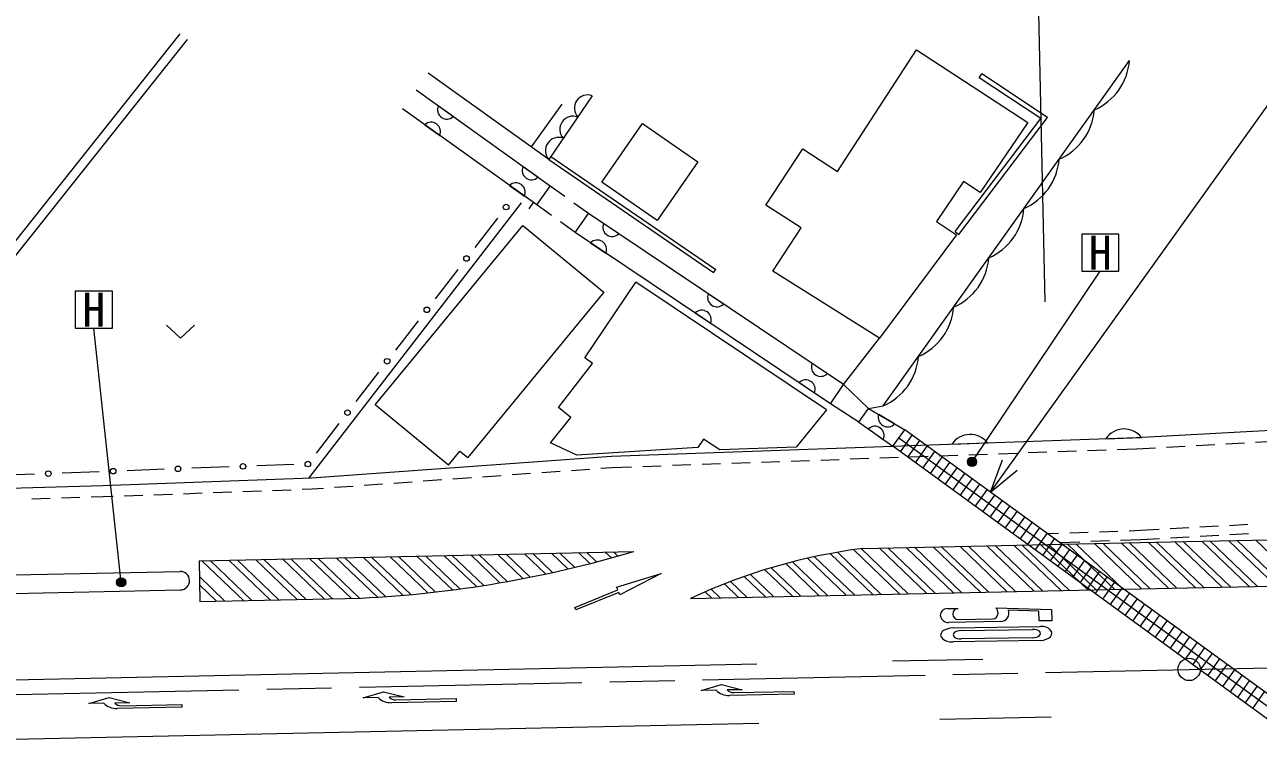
# Model space of a CAD drawing. Units: millimetres, scale not verified. Extents: x 40000 to 680000, y 20000 to 380000.
# Drawn here: x 120267 to 186767, y 278014 to 316927 of the extents above; entities that cross this region are included whole.
import ezdxf
from ezdxf.enums import TextEntityAlignment as Align

# ---------------------------------------------------------------- set-up
doc = ezdxf.new("R2010")
doc.units = ezdxf.units.MM
doc.header["$LTSCALE"] = 1000
doc.linetypes.add('CHAIN', pattern=[18.5, 12, -1.5, 3.5, -1.5])
doc.linetypes.add('DASHED', pattern=[7.5, 6, -1.5])
for name, color, linetype, lineweight in [('M-BGD', 7, 'Continuous', 13), ('M-BMK', 2, 'CHAIN', 13), ('M-BMK-SRVR', 3, 'Continuous', 13), ('M-STR-HTXT', 7, 'Continuous', 13), ('M-STR-STRC', 7, 'Continuous', 13)]:
    doc.layers.add(name, color=color, linetype=linetype, lineweight=lineweight)
doc.styles.add('ＭＳ ゴシック', font='')
doc.styles.get('ＭＳ ゴシック').set_extended_font_data('MS Gothic')

msp = doc.modelspace()

# ---------------------------------------------------------------- hatches: boundary and pattern name
at = {"layer": 'M-STR-HTXT'}
for points in [[(171553, 293473, -1), (171114, 293234, -1)], [(125694, 286975, -1), (125254, 286736, -1)]]:
    msp.add_hatch(color=256, dxfattribs=at).paths.add_polyline_path(points)

# ---------------------------------------------------------------- linework, layer by layer
at = {"layer": 'M-BGD'}
for p, q in [((108929, 291628), (128648, 316433)), ((109583, 291647), (129040, 316122)), ((148521, 309656), (142019, 314313)), ((171726, 314068), (171864, 314276)), ((148600, 308222), (141366, 313403)), ((149227, 312634), (147578, 310331)), ((150865, 313092), (148521, 309656)), ((147872, 307206), (140638, 312387)), ((143366, 311971), (142560, 312548)), ((141833, 311531), (142638, 310954)), ((147933, 308699), (147128, 309276)), ((148521, 309656), (157405, 303556)), ((148634, 309821), (157518, 303721)), ((146400, 308260), (147205, 307683)), ((147872, 307206), (148600, 308222)), ((149383, 307661), (148600, 308222)), ((147026, 307319), (135584, 292487)), ((147466, 307004), (147699, 307330)), ((150655, 306750), (149871, 307311)), ((148663, 306639), (147872, 307206)), ((149942, 305723), (150655, 306750)), ((164406, 297525), (150655, 306750)), ((145761, 306498), (144539, 304915)), ((149942, 305723), (149151, 306290)), ((152293, 305651), (151470, 306203)), ((163710, 296487), (149942, 305723)), ((170431, 305767), (170630, 305616)), ((150773, 305165), (151596, 304613)), ((143623, 303727), (142402, 302143)), ((157405, 303556), (157518, 303721)), ((163487, 296155), (153209, 303050)), ((157942, 301862), (157119, 302414)), ((156415, 301381), (157238, 300829)), ((141486, 300956), (140264, 299372)), ((164406, 297525), (166346, 300020)), ((163534, 298110), (162711, 298662)), ((139348, 298184), (138126, 296601)), ((162015, 297624), (162837, 297072)), ((163710, 296487), (164406, 297525)), ((165234, 295502), (165757, 296235)), ((165757, 296235), (167706, 295087)), ((137210, 295413), (135988, 293830)), ((165234, 295502), (167067, 294192)), ((167159, 295410), (166305, 295912)), ((165747, 295135), (166553, 294559)), ((167067, 294192), (167706, 295087)), ((200451, 270538), (167391, 294637)), ((167471, 293898), (168111, 294793)), ((200772, 270985), (167706, 295087)), ((178547, 294602), (180464, 294670)), ((143109, 293182), (143725, 293931)), ((143725, 293931), (144150, 293582)), ((200131, 270091), (167067, 294192)), ((167875, 293603), (168515, 294498)), ((168279, 293309), (168919, 294204)), ((170248, 294306), (172166, 294374)), ((175967, 293909), (176966, 293945)), ((177566, 293966), (178565, 294002)), ((179165, 294023), (180208, 294061)), ((180208, 294061), (181221, 294117)), ((181820, 294150), (182819, 294205)), ((183418, 294238), (184416, 294293)), ((185015, 294326), (186014, 294382)), ((186613, 294415), (187611, 294470)), ((158378, 293282), (159377, 293318)), ((159977, 293339), (160976, 293375)), ((161576, 293396), (162575, 293432)), ((163175, 293453), (164174, 293489)), ((164774, 293510), (165773, 293546)), ((166373, 293567), (167372, 293603)), ((167972, 293624), (168971, 293660)), ((168683, 293014), (169323, 293909)), ((169087, 292720), (169727, 293615)), ((169491, 292425), (170131, 293320)), ((169571, 293681), (170570, 293717)), ((171170, 293738), (172169, 293774)), ((172769, 293795), (173768, 293831)), ((174368, 293852), (175367, 293888)), ((120790, 292694), (118792, 292620)), ((124288, 292822), (122289, 292749)), ((127786, 292951), (125787, 292877)), ((131283, 293079), (129285, 293006)), ((134781, 293208), (132782, 293135)), ((144948, 292551), (145945, 292623)), ((146544, 292666), (147541, 292737)), ((148139, 292780), (149137, 292852)), ((149735, 292895), (150733, 292966)), ((151331, 293009), (151938, 293052)), ((151938, 293052), (152982, 293090)), ((153581, 293111), (154580, 293147)), ((155180, 293168), (156179, 293204)), ((156779, 293225), (157778, 293261)), ((169895, 292131), (170535, 293025)), ((170299, 291836), (170939, 292731)), ((135763, 291893), (136370, 291937)), ((136968, 291980), (137966, 292051)), ((138564, 292094), (139561, 292166)), ((140160, 292208), (141157, 292280)), ((141756, 292323), (142753, 292394)), ((143352, 292437), (144349, 292509)), ((170703, 291541), (171343, 292436)), ((171108, 291247), (171747, 292142)), ((120648, 291367), (121648, 291396)), ((122247, 291414), (123247, 291443)), ((123847, 291460), (124502, 291479)), ((124502, 291479), (125036, 291499)), ((125636, 291521), (126635, 291558)), ((127234, 291580), (128234, 291616)), ((128833, 291638), (129833, 291675)), ((130432, 291697), (131432, 291734)), ((132031, 291756), (133031, 291793)), ((133630, 291815), (134629, 291852)), ((135229, 291874), (135763, 291893)), ((171512, 290952), (172151, 291847)), ((171916, 290658), (172555, 291553)), ((172320, 290363), (172959, 291258)), ((172724, 290069), (173363, 290964)), ((173128, 289774), (173767, 290669)), ((173532, 289480), (174172, 290375)), ((173936, 289185), (174576, 290080)), ((185212, 289930), (186210, 289986)), ((174340, 288891), (174980, 289786)), ((174744, 288596), (175384, 289491)), ((175391, 289486), (176001, 289508)), ((176600, 289529), (177600, 289565)), ((178199, 289586), (179199, 289622)), ((179798, 289643), (180408, 289665)), ((180408, 289665), (181417, 289721)), ((182017, 289754), (183015, 289809)), ((182040, 289254), (183038, 289310)), ((183614, 289842), (184613, 289897)), ((183637, 289343), (184636, 289398)), ((185235, 289431), (186233, 289486)), ((175148, 288302), (175788, 289196)), ((175552, 288007), (176192, 288902)), ((176045, 289009), (177139, 289048)), ((177738, 289069), (178738, 289105)), ((179337, 289126), (180431, 289165)), ((180431, 289165), (181441, 289221)), ((175956, 287712), (176596, 288607)), ((176360, 287418), (177000, 288313)), ((176764, 287123), (177404, 288018)), ((106813, 286982), (128643, 287449)), ((177169, 286829), (177808, 287724)), ((177573, 286534), (178212, 287429)), ((177977, 286240), (178616, 287135)), ((178381, 285945), (179020, 286840)), ((106834, 285982), (128664, 286449)), ((178785, 285651), (179424, 286546)), ((179189, 285356), (179828, 286251)), ((179593, 285062), (180233, 285957)), ((179997, 284767), (180637, 285662)), ((180401, 284473), (181041, 285368)), ((180805, 284178), (181445, 285073)), ((181209, 283884), (181849, 284778)), ((181613, 283589), (182253, 284484)), ((182017, 283294), (182657, 284189)), ((182421, 283000), (183061, 283895)), ((182825, 282705), (183465, 283600)), ((183230, 282411), (183869, 283306)), ((183634, 282116), (184273, 283011)), ((184038, 281822), (184677, 282717)), ((184442, 281527), (185081, 282422)), ((184846, 281233), (185485, 282128)), ((185250, 280938), (185889, 281833)), ((185654, 280644), (186294, 281539)), ((186058, 280349), (186698, 281244)), ((186462, 280055), (187102, 280949))]:
    msp.add_line(p, q, dxfattribs=at)
at = {"layer": 'M-BGD', "linetype": 'DASHED'}
for p, q in [((165757, 296235), (164406, 297525)), ((165234, 295502), (163710, 296487))]:
    msp.add_line(p, q, dxfattribs=at)
at = {"layer": 'M-BGD'}
for points in [[(166346, 300020), (160597, 303638), (162117, 305967), (160227, 307201), (162207, 310235), (164076, 309016), (168348, 315561), (174336, 311653), (171764, 307869), (170880, 308470), (169418, 306320), (170494, 305589)], [(153573, 311605), (156559, 309526), (154358, 306363), (151371, 308443)]]:
    msp.add_lwpolyline(points, close=True, dxfattribs=at)
for points in [[(165757, 296235), (166551, 296371), (179824, 314993)], [(170431, 305767), (175049, 311860), (171726, 314068)], [(170630, 305616), (175409, 311921), (171864, 314276)], [(143109, 293182), (139161, 296429), (147114, 306100), (151487, 302504), (144150, 293582)], [(163487, 296155), (161850, 294141), (157732, 294004), (156861, 294584), (156562, 294135), (150033, 293720), (148606, 294380), (149708, 295748), (149051, 296277), (150870, 298650), (150465, 298960), (153209, 303050)], [(127919, 300729), (128669, 300029), (129419, 300729)], [(96388, 291397), (104986, 291513), (124483, 292079), (135730, 292493), (151906, 293652), (180181, 294660), (192392, 295335), (212581, 295992), (232714, 296787), (263387, 297909)]]:
    msp.add_lwpolyline(points, dxfattribs=at)
for centre in [(146219, 307092), (144081, 304321), (141944, 301549), (139806, 298778), (137668, 296007), (135530, 293236), (121540, 292721), (125037, 292850), (128535, 292978), (132033, 293107)]:
    msp.add_circle(centre, 150, dxfattribs=at)
for centre, radius, start, end in [((176645, 315253), 3190, 293.71988, 355.31782), ((150611, 312426), 713, 69.15692, 222.24692), ((143020, 312339), 505, 155.55884, 313.21703), ((149830, 311280), 713, 69.15692, 222.24692), ((174749, 312593), 3190, 293.71988, 355.31782), ((142178, 311163), 505, 335.55884, 133.21703), ((149049, 310135), 713, 69.15692, 222.24692), ((147588, 309067), 505, 155.55884, 313.21703), ((172852, 309933), 3190, 293.71988, 355.31782), ((146746, 307892), 505, 335.55884, 133.21703), ((170956, 307272), 3190, 293.71988, 355.31782), ((151936, 306009), 505, 157.31618, 314.97437), ((151130, 304808), 505, 337.31618, 134.97437), ((169060, 304612), 3190, 293.71988, 355.31782), ((157585, 302219), 505, 157.31618, 314.97437), ((156772, 301024), 505, 337.31618, 134.97437), ((167164, 301952), 3190, 293.71988, 355.31782), ((163177, 298468), 505, 157.31618, 314.97437), ((165268, 299292), 3190, 293.71988, 355.31782), ((162372, 297267), 505, 337.31618, 134.97437), ((166093, 294768), 505, 335.61562, 133.27381), ((166781, 295745), 505, 160.68819, 318.34638), ((171231, 293649), 1182, 37.79983, 146.28498), ((171231, 293649), 1182, 37.79983, 146.28498), ((179530, 293945), 1182, 37.79983, 146.28498), ((179530, 293945), 1182, 37.79983, 146.28498), ((128653, 286949), 500, 271.22488, 91.22488)]:
    msp.add_arc(centre, radius, start, end, dxfattribs=at)
at = {"layer": 'M-BMK'}
msp.add_lwpolyline([(82824, 280018), (183036, 282161), (282888, 284151), (382981, 286423), (482978, 289648), (519697, 290950), (526589, 290940)], dxfattribs=at)
at = {"layer": 'M-BMK-SRVR'}
msp.add_circle((183036, 282161), 600, dxfattribs=at)
at = {"layer": 'M-STR-HTXT'}
for p, q in [((172321, 291723), (204589, 336740)), ((175272, 301990), (174717, 327993)), ((171334, 293353), (178248, 303636)), ((125474, 286856), (123996, 300563)), ((172321, 291723), (172980, 293466)), ((172321, 291723), (173760, 292907))]:
    msp.add_line(p, q, dxfattribs=at)
for centre in [(171334, 293353), (125474, 286856)]:
    msp.add_circle(centre, 250, dxfattribs=at)
at = {"layer": 'M-STR-STRC'}
for p, q in [((167442, 286228), (164951, 288619)), ((167892, 286238), (165353, 288674)), ((168890, 286259), (166342, 288705)), ((169340, 286269), (166792, 288715)), ((170339, 286290), (167790, 288736)), ((170788, 286300), (168240, 288746)), ((171787, 286321), (169239, 288767)), ((172237, 286331), (169688, 288777)), ((173235, 286352), (170687, 288798)), ((173685, 286362), (171137, 288808)), ((174684, 286383), (172135, 288829)), ((175133, 286393), (172585, 288839)), ((176132, 286414), (173584, 288860)), ((176581, 286424), (174033, 288870)), ((177580, 286445), (175032, 288891)), ((178030, 286454), (175482, 288901)), ((179029, 286476), (176480, 288922)), ((179478, 286485), (176930, 288932)), ((180477, 286507), (177929, 288953)), ((180926, 286516), (178378, 288962)), ((181925, 286538), (179377, 288984)), ((182375, 286547), (179827, 288993)), ((183374, 286568), (180825, 289015)), ((183824, 286577), (181275, 289024)), ((184825, 286597), (182274, 289046)), ((185275, 286606), (182723, 289055)), ((186275, 286626), (183723, 289076)), ((186725, 286635), (184173, 289085)), ((187726, 286655), (185174, 289104)), ((188176, 286664), (185624, 289113)), ((189176, 286684), (186624, 289133)), ((129670, 288021), (153101, 288522)), ((129670, 288021), (129717, 285822)), ((129818, 288024), (132064, 285872)), ((130268, 288034), (132514, 285881)), ((131268, 288055), (133514, 285903)), ((131717, 288065), (133964, 285912)), ((132717, 288086), (134964, 285934)), ((133167, 288096), (135414, 285943)), ((134167, 288117), (136413, 285965)), ((134617, 288127), (136863, 285974)), ((135617, 288148), (137863, 285996)), ((136067, 288158), (138313, 286005)), ((137066, 288179), (139282, 286057)), ((137516, 288189), (139711, 286086)), ((138516, 288210), (140656, 286159)), ((138966, 288220), (141077, 286197)), ((139966, 288241), (142002, 286290)), ((140416, 288251), (142415, 286335)), ((141415, 288272), (143321, 286446)), ((141865, 288282), (143725, 286500)), ((142865, 288303), (144614, 286627)), ((143315, 288313), (145010, 286688)), ((144315, 288334), (145882, 286832)), ((144765, 288344), (146271, 286900)), ((145764, 288365), (147127, 287059)), ((146214, 288375), (147509, 287134)), ((147214, 288396), (148350, 287308)), ((147664, 288406), (148725, 287389)), ((148664, 288427), (149551, 287577)), ((149114, 288437), (149919, 287665)), ((150113, 288458), (150731, 287866)), ((150563, 288468), (151093, 287960)), ((151563, 288489), (151891, 288175)), ((152013, 288499), (152247, 288274)), ((163547, 286145), (161655, 287960)), ((164545, 286166), (162471, 288158)), ((164995, 286176), (162844, 288240)), ((165994, 286197), (163688, 288410)), ((166443, 286207), (164075, 288480)), ((160650, 286083), (159394, 287288)), ((161649, 286104), (160157, 287536)), ((162098, 286114), (160506, 287642)), ((163097, 286135), (161295, 287865)), ((129688, 287169), (131065, 285850)), ((129698, 286719), (130615, 285841)), ((158752, 286042), (157990, 286774)), ((159202, 286052), (158317, 286901)), ((160200, 286073), (159056, 287171)), ((129717, 285822), (138410, 286007)), ((157304, 286011), (156955, 286346)), ((157753, 286021), (157273, 286482)), ((169991, 285442), (170591, 285452)), ((172879, 284742), (170072, 284693)), ((170601, 284853), (172440, 284885)), ((170309, 284397), (175018, 284480)), ((170747, 284255), (174586, 284322)), ((175031, 283730), (170322, 283647)), ((174594, 283872), (170754, 283805)), ((167043, 282619), (171924, 282723)), ((107434, 281344), (159743, 282463)), ((169590, 279472), (175602, 279601)), ((108102, 278158), (159849, 279264))]:
    msp.add_line(p, q, dxfattribs=at)
for points in [[(177248, 303636), (179248, 303636), (179248, 305636), (177248, 305636)], [(122996, 300563), (124996, 300563), (124996, 302563), (122996, 302563)], [(154576, 287330), (152347, 286177), (152290, 286316), (149975, 285370), (149919, 285509), (152233, 286454), (152176, 286593)]]:
    msp.add_lwpolyline(points, close=True, dxfattribs=at)
for points in [[(165444, 288686), (182893, 289059), (209592, 289591)], [(156161, 285987), (182945, 286560), (230240, 287502)], [(172615, 285488), (175617, 285390), (175628, 284790), (174953, 284778), (174944, 285296), (173293, 285350)], [(157535, 281040), (156735, 281023), (157829, 281346), (158935, 281070), (158135, 281053)], [(124528, 280334), (123728, 280317), (124821, 280641), (125927, 280364), (125127, 280347)], [(139318, 280651), (138519, 280634), (139612, 280957), (140718, 280681), (139918, 280663)], [(158495, 280911), (161737, 280980), (161740, 280830), (158255, 280755)], [(125488, 280205), (128730, 280274), (128733, 280124), (125248, 280050)], [(140278, 280521), (143521, 280590), (143524, 280440), (140039, 280366)]]:
    msp.add_lwpolyline(points, dxfattribs=at)
for centre, radius, start, end in [((169409, 257734), 31205, 97.30112, 115.123), ((135336, 348141), 62209, 272.83229, 286.59322), ((169997, 285067), 375, 91, 181), ((170596, 285152), 300, 91, 271), ((172285, 285182), 450, 1, 42.81031), ((172871, 285192), 450, 271, 20.47122), ((170065, 285143), 450, 190.59407, 271), ((172435, 285185), 300, 271, 1), ((140017, 281366), 1000, 225.65188, 271.22488), ((140268, 281021), 500, 225.65188, 271.22488), ((158234, 281755), 1000, 225.65188, 271.22488), ((158484, 281411), 500, 225.65188, 271.22488), ((125227, 281049), 1000, 225.65188, 271.22488), ((125477, 280705), 500, 225.65188, 271.22488)]:
    msp.add_arc(centre, radius, start, end, dxfattribs=at)
for centre, major_axis, ratio in [((170316, 284022), (-675, -12), 0.555556), ((170750, 284030), (-435, -8), 0.517241), ((174590, 284097), (435, 8), 0.517241), ((175025, 284105), (615, 11), 0.609756)]:
    msp.add_ellipse(centre, major_axis=major_axis, ratio=ratio, start_param=4.712389, end_param=7.853982, dxfattribs=at)

# ---------------------------------------------------------------- texts
at = {"layer": 'M-STR-STRC', "style": 'ＭＳ ゴシック'}
for p in [(178248, 304636), (123996, 301563)]:
    msp.add_text('H', height=1833, dxfattribs=at).set_placement(p, align=Align.MIDDLE_CENTER)

doc.saveas('drawing.dxf')
